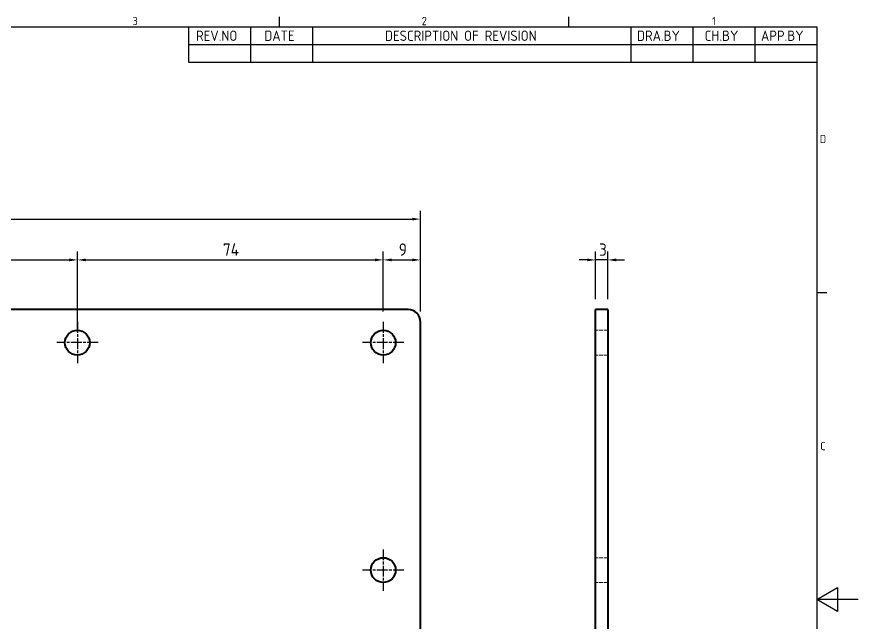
# Model space of a CAD drawing. Header units: millimetres. Extents: x 0 to 420, y 0 to 297.
# Drawn here: x 216.4 to 420, y 142.8 to 289.4 of the extents above; entities that cross this region are included whole.
import ezdxf

# ---------------------------------------------------------------- set-up
doc = ezdxf.new("R2010")
doc.units = ezdxf.units.MM
doc.linetypes.add('CHAIN', pattern=[0.35429999999999995, 0.2362, -0.0295, 0.0591, -0.0295])
doc.linetypes.add('DASHED', pattern=[0.2067, 0.1654, -0.0413])
doc.layers.get('0').update_dxf_attribs({"color": 3, "lineweight": 25})
for name, color, linetype, lineweight in [('가려진 것(ISO)', 2, 'DASHED', 18), ('가시적인 것(ISO)', 3, 'Continuous', 40), ('경계(ISO)', 7, 'Continuous', 25), ('기호(ISO)', 5, 'Continuous', 25), ('중심 표식(ISO)', 1, 'Continuous', 25), ('치수(ISO)', 2, 'Continuous', 25)]:
    doc.layers.add(name, color=color, linetype=linetype, lineweight=lineweight)
doc.styles.add('ISO Proportiona M2B', font='isocp.shx')
doc.styles.add('문자 텍스트_PSTEK_POSCO', font='isocp.shx')
doc.styles.add('치수 텍스트_PSTEK_POSCO', font='isocp.shx')
doc.dimstyles.new('치수_PSTEK_POSCO', dxfattribs={"dimtxt": 3, "dimasz": 2, "dimexe": 2, "dimexo": 2.5, "dimgap": 1, "dimtad": 1, "dimrnd": 1e-08, "dimdsep": 46, "dimtxsty": '치수 텍스트_PSTEK_POSCO', "dimcen": 0.09, "dimdle": 10, "dimclrd": 7, "dimclre": 7, "dimclrt": 2, "dimadec": 1, "dimazin": 2, "dimtfac": 1, "dimtmove": 0, "dimatfit": 3, "dimfxl": 0, "dimtolj": 1, "dimlwd": -1, "dimlwe": -1, "dimarcsym": 0})

# ---------------------------------------------------------------- blocks, each defined once
blk = doc.blocks.new('경계 Default Border')
at = {"layer": '경계(ISO)'}
for p, q in [((280, 287.0000076293945), (280, 289.4000053405762)), ((350, 287.0000076293945), (350, 289.4000053405762)), ((410, 222.7499961853027), (412.400016784668, 222.7499961853027))]:
    blk.add_line(p, q, dxfattribs=at)
at = {"layer": '경계(ISO)', "flags": 128}
for points in [[(10, 10), (10, 287.0000076293945), (410, 287.0000076293945), (410, 10), (10, 10)], [(420, 148.5000038146973), (410, 148.5000038146973), (415, 151.3867473602295), (415, 145.6132507324219), (410, 148.5000038146973)]]:
    blk.add_lwpolyline(points, dxfattribs=at)
at = {"layer": '경계(ISO)', "color": 2, "char_height": 2.000000029802322, "attachment_point": 7, "style": '문자 텍스트_PSTEK_POSCO'}
for s, insert in [('3', (244.4456930345745, 287.3809296778403)), ('2', (314.418492964537, 287.3809296778403)), ('1', (384.6573774223157, 287.4)), ('D', (410.718846771929, 258.8559296629392)), ('C', (410.8296930082771, 184.6059296629392))]:
    blk.add_mtext(s, dxfattribs=dict(at, insert=insert))
blk = doc.blocks.new('리비전 내역')
at = {"layer": '기호(ISO)'}
for p, q in [((258, 287.0000076293945), (410, 287.0000076293945)), ((258, 287.0000076293945), (258, 282.7200076293945)), ((273, 287.0000076293945), (273, 282.7200076293945)), ((288, 287.0000076293945), (288, 282.7200076293945)), ((365, 287.0000076293945), (365, 282.7200076293945)), ((380, 287.0000076293945), (380, 282.7200076293945)), ((395, 287.0000076293945), (395, 282.7200076293945)), ((410, 287.0000076293945), (410, 282.7200076293945)), ((258, 282.7200076293945), (410, 282.7200076293945)), ((258, 282.7200076293945), (258, 278.4400076293945)), ((273, 282.7200076293945), (273, 278.4400076293945)), ((288, 282.7200076293945), (288, 278.4400076293945)), ((365, 282.7200076293945), (365, 278.4400076293945)), ((380, 282.7200076293945), (380, 278.4400076293945)), ((395, 282.7200076293945), (395, 278.4400076293945)), ((410, 282.7200076293945), (410, 278.4400076293945)), ((258, 278.4400076293945), (410, 278.4400076293945))]:
    blk.add_line(p, q, dxfattribs=at)
at = {"layer": '기호(ISO)', "color": 2, "char_height": 2.5, "attachment_point": 7, "style": 'ISO Proportiona M2B'}
for s, insert in [('REV.NO', (259.7871163682308, 283.5831900503393)), ('DATE', (276.3142317728366, 283.5831900503393)), ('DESCRIPTION OF REVISION', (305.5070204333629, 283.5831900503393)), ('DRA.BY', (366.4757339553204, 283.5831900503393)), ('CH.BY', (382.8642915086117, 283.5831900503393)), ('APP.BY', (396.4777339604404, 283.5831900503393))]:
    blk.add_mtext(s, dxfattribs=dict(at, insert=insert))
blk = doc.blocks.new('*D24')
at = {"layer": 'Defpoints', "color": 0, "transparency": 16777216}
for p in [(231.092700563713, 230.6246788587098), (157.092700563713, 215.6246788587099), (231.092700563713, 210.6246788587098)]:
    blk.add_point(p, dxfattribs=at)
at = {"layer": '치수(ISO)', "color": 7, "transparency": 16777216}
for p, q in [((157.092700563713, 218.1246788587099), (157.092700563713, 232.6246788587098)), ((231.092700563713, 213.1246788587098), (231.092700563713, 232.6246788587098)), ((159.092700563713, 230.6246788587098), (229.092700563713, 230.6246788587098))]:
    blk.add_line(p, q, dxfattribs=at)
for points in [[(159.092700563713, 230.9580121920432), (159.092700563713, 230.2913455253765), (157.092700563713, 230.6246788587098)], [(229.092700563713, 230.9580121920432), (229.092700563713, 230.2913455253765), (231.092700563713, 230.6246788587098)]]:
    blk.add_solid(points, dxfattribs=at)
at = {"layer": '치수(ISO)', "color": 2, "transparency": 16777216, "insert": (192.302700563713, 233.1246788587098), "char_height": 3, "attachment_point": 4, "style": '치수 텍스트_PSTEK_POSCO'}
blk.add_mtext('\\A1;74', dxfattribs=at)
blk = doc.blocks.new('*D25')
at = {"layer": 'Defpoints', "color": 0, "transparency": 16777216}
for p in [(305.092700563713, 230.6246788587098), (305.092700563713, 215.6246788587098), (231.092700563713, 210.6246788587098)]:
    blk.add_point(p, dxfattribs=at)
at = {"layer": '치수(ISO)', "color": 7, "transparency": 16777216}
for p, q in [((231.092700563713, 213.1246788587098), (231.092700563713, 232.6246788587098)), ((305.092700563713, 218.1246788587098), (305.092700563713, 232.6246788587098)), ((233.092700563713, 230.6246788587098), (303.092700563713, 230.6246788587098))]:
    blk.add_line(p, q, dxfattribs=at)
for points in [[(233.092700563713, 230.9580121920431), (233.092700563713, 230.2913455253764), (231.092700563713, 230.6246788587098)], [(303.092700563713, 230.9580121920431), (303.092700563713, 230.2913455253764), (305.092700563713, 230.6246788587098)]]:
    blk.add_solid(points, dxfattribs=at)
at = {"layer": '치수(ISO)', "color": 2, "transparency": 16777216, "insert": (266.302700563713, 233.1246788587098), "char_height": 3, "attachment_point": 4, "style": '치수 텍스트_PSTEK_POSCO'}
blk.add_mtext('\\A1;74', dxfattribs=at)
blk = doc.blocks.new('*D26')
at = {"layer": 'Defpoints', "color": 0, "transparency": 16777216}
for p in [(314.092700563713, 230.6246788587099), (305.092700563713, 215.6246788587098), (314.092700563713, 215.6246788587098)]:
    blk.add_point(p, dxfattribs=at)
at = {"layer": '치수(ISO)', "color": 7, "transparency": 16777216}
for p, q in [((305.092700563713, 218.1246788587098), (305.092700563713, 232.6246788587099)), ((314.092700563713, 218.1246788587098), (314.092700563713, 232.6246788587099)), ((307.092700563713, 230.6246788587099), (312.092700563713, 230.6246788587099))]:
    blk.add_line(p, q, dxfattribs=at)
for points in [[(307.092700563713, 230.9580121920432), (307.092700563713, 230.2913455253765), (305.092700563713, 230.6246788587099)], [(312.092700563713, 230.9580121920432), (312.092700563713, 230.2913455253765), (314.092700563713, 230.6246788587099)]]:
    blk.add_solid(points, dxfattribs=at)
at = {"layer": '치수(ISO)', "color": 2, "transparency": 16777216, "insert": (308.8384198065958, 233.1246788587099), "char_height": 3, "attachment_point": 4, "style": '치수 텍스트_PSTEK_POSCO'}
blk.add_mtext('\\A1;9', dxfattribs=at)
blk = doc.blocks.new('*D32')
at = {"layer": 'Defpoints', "color": 0, "transparency": 16777216}
for p in [(314.092700563713, 240.4937338788819), (74.09270056371297, 215.6246788587098), (314.092700563713, 215.6246788587098)]:
    blk.add_point(p, dxfattribs=at)
at = {"layer": '치수(ISO)', "color": 7, "transparency": 16777216}
for p, q in [((74.09270056371297, 218.1246788587098), (74.09270056371297, 242.4937338788819)), ((314.092700563713, 218.1246788587098), (314.092700563713, 242.4937338788819)), ((76.09270056371297, 240.4937338788819), (312.092700563713, 240.4937338788819))]:
    blk.add_line(p, q, dxfattribs=at)
for points in [[(76.09270056371297, 240.8270672122152), (76.09270056371297, 240.1604005455485), (74.09270056371297, 240.4937338788819)], [(312.092700563713, 240.8270672122152), (312.092700563713, 240.1604005455485), (314.092700563713, 240.4937338788819)]]:
    blk.add_solid(points, dxfattribs=at)
at = {"layer": '치수(ISO)', "color": 2, "transparency": 16777216, "insert": (191.2034289101697, 242.9940291544724), "char_height": 3, "attachment_point": 4, "style": '치수 텍스트_PSTEK_POSCO'}
blk.add_mtext('\\A1;240', dxfattribs=at)
blk = doc.blocks.new('*D33')
at = {"layer": 'Defpoints', "color": 0, "transparency": 16777216}
for p in [(356.4612162912289, 230.6246788587099), (356.4612162912289, 218.6246788587098), (359.4612162912289, 218.6246788587098)]:
    blk.add_point(p, dxfattribs=at)
at = {"layer": '치수(ISO)', "color": 7, "transparency": 16777216}
for p, q in [((356.4612162912289, 221.1246788587098), (356.4612162912289, 232.6246788587099)), ((359.4612162912289, 221.1246788587098), (359.4612162912289, 232.6246788587099)), ((354.4612162912289, 230.6246788587099), (352.4612162912289, 230.6246788587099)), ((359.4612162912289, 230.6246788587099), (356.4612162912289, 230.6246788587099)), ((361.4612162912289, 230.6246788587099), (363.4612162912289, 230.6246788587099))]:
    blk.add_line(p, q, dxfattribs=at)
for points in [[(354.4612162912289, 230.9580121920432), (354.4612162912289, 230.2913455253765), (356.4612162912289, 230.6246788587099)], [(361.4612162912289, 230.9580121920432), (361.4612162912289, 230.2913455253765), (359.4612162912289, 230.6246788587099)]]:
    blk.add_solid(points, dxfattribs=at)
at = {"layer": '치수(ISO)', "color": 2, "transparency": 16777216, "insert": (357.2990842568729, 233.1246788587099), "char_height": 3, "attachment_point": 4, "style": '치수 텍스트_PSTEK_POSCO'}
blk.add_mtext('\\A1;3', dxfattribs=at)

msp = doc.modelspace()

# ---------------------------------------------------------------- linework, layer by layer
at = {"layer": '가려진 것(ISO)', "ltscale": 5.713989734649658}
for p, q in [((359.4612162912271, 213.6246788587098), (356.4612162912271, 213.6246788587098)), ((359.4612162912271, 207.6246788587098), (356.4612162912271, 207.6246788587098)), ((359.4612162912271, 158.6246788587098), (356.4612162912271, 158.6246788587098)), ((359.4612162912271, 152.6246788587098), (356.4612162912271, 152.6246788587098))]:
    msp.add_line(p, q, dxfattribs=at)
at = {"layer": '가시적인 것(ISO)'}
for p, q in [((311.092700563713, 218.6246788587098), (77.09270056371295, 218.6246788587098)), ((359.4612162912289, 218.6246788587098), (356.4612162912289, 218.6246788587098)), ((356.4612162912298, 215.6246788587098), (356.4612162912289, 218.6246788587098)), ((359.4612162912289, 218.6246788587098), (359.4612162912298, 215.6246788587098)), ((314.092700563713, 95.62467885870981), (314.092700563713, 215.6246788587098)), ((356.4612162912298, 95.62467885870981), (356.4612162912298, 215.6246788587098)), ((359.4612162912298, 215.6246788587098), (359.4612162912298, 95.62467885870981))]:
    msp.add_line(p, q, dxfattribs=at)
for centre in [(231.092700563713, 210.6246788587098), (305.092700563713, 210.6246788587098), (305.092700563713, 155.6246788587098)]:
    msp.add_circle(centre, 3, dxfattribs=at)
msp.add_arc((311.092700563713, 215.6246788587098), 3.000000000000024, 0, 90.00000000000067, dxfattribs=at)
at = {"layer": '중심 표식(ISO)', "linetype": 'CHAIN', "ltscale": 11.11197376251221}
for p, q in [((231.092700563713, 215.6246788587098), (231.092700563713, 205.6246788587098)), ((305.092700563713, 215.6246788587098), (305.092700563713, 205.6246788587098)), ((236.092700563713, 210.6246788587098), (226.092700563713, 210.6246788587098)), ((310.092700563713, 210.6246788587098), (300.092700563713, 210.6246788587098)), ((305.092700563713, 160.6246788587098), (305.092700563713, 150.6246788587098)), ((310.092700563713, 155.6246788587098), (300.092700563713, 155.6246788587098))]:
    msp.add_line(p, q, dxfattribs=at)

# ---------------------------------------------------------------- block references
msp.add_blockref('경계 Default Border', (0, 0))
at = {"layer": '기호(ISO)'}
msp.add_blockref('리비전 내역', (0, 0), dxfattribs=at)

# ---------------------------------------------------------------- dimensions: what is measured, and where the dimension line sits
at = {"layer": '치수(ISO)', "color": 7}
for base, p1, p2, override, picture, middle in [((314.092700563713, 240.4937338788819), (74.09270056371297, 215.6246788587098), (314.092700563713, 215.6246788587098), {"dimdec": 2, "dimtp": 0, "dimtm": -0, "dimtdec": 2, "dimtofl": 0, "dimatfit": 1}, '*D32', (194.092700563713, 240.4937338788819)), ((231.092700563713, 230.6246788587098), (157.092700563713, 215.6246788587099), (231.092700563713, 210.6246788587098), {"dimdec": 2, "dimtp": 0, "dimtm": -0, "dimtdec": 2, "dimtofl": 0, "dimatfit": 1}, '*D24', (194.1027005637131, 230.6246788587098)), ((305.092700563713, 230.6246788587098), (231.092700563713, 210.6246788587098), (305.092700563713, 215.6246788587098), {"dimdec": 2, "dimtp": 0, "dimtm": -0, "dimtdec": 2, "dimtofl": 0, "dimatfit": 1}, '*D25', (268.102700563713, 230.6246788587098)), ((314.092700563713, 230.6246788587099), (305.092700563713, 215.6246788587098), (314.092700563713, 215.6246788587098), {"dimdec": 2, "dimtp": 0, "dimtm": -0, "dimtdec": 2, "dimtofl": 0, "dimatfit": 1}, '*D26', (309.602700563713, 230.6246788587099)), ((356.4612162912289, 230.6246788587099), (359.4612162912289, 218.6246788587098), (356.4612162912289, 218.6246788587098), {"dimdec": 2, "dimtp": 0, "dimtm": -0, "dimtdec": 2, "dimtofl": 1, "dimatfit": 1}, '*D33', (357.9612162912289, 230.6246788587099))]:
    dim = msp.add_linear_dim(base=base, p1=p1, p2=p2, angle=180, dimstyle='치수_PSTEK_POSCO', override=override, dxfattribs=at)
    dim.commit()
    dim.dimension.update_dxf_attribs({"geometry": picture, "text_midpoint": middle, "dimtype": 160})

doc.saveas('drawing.dxf')
